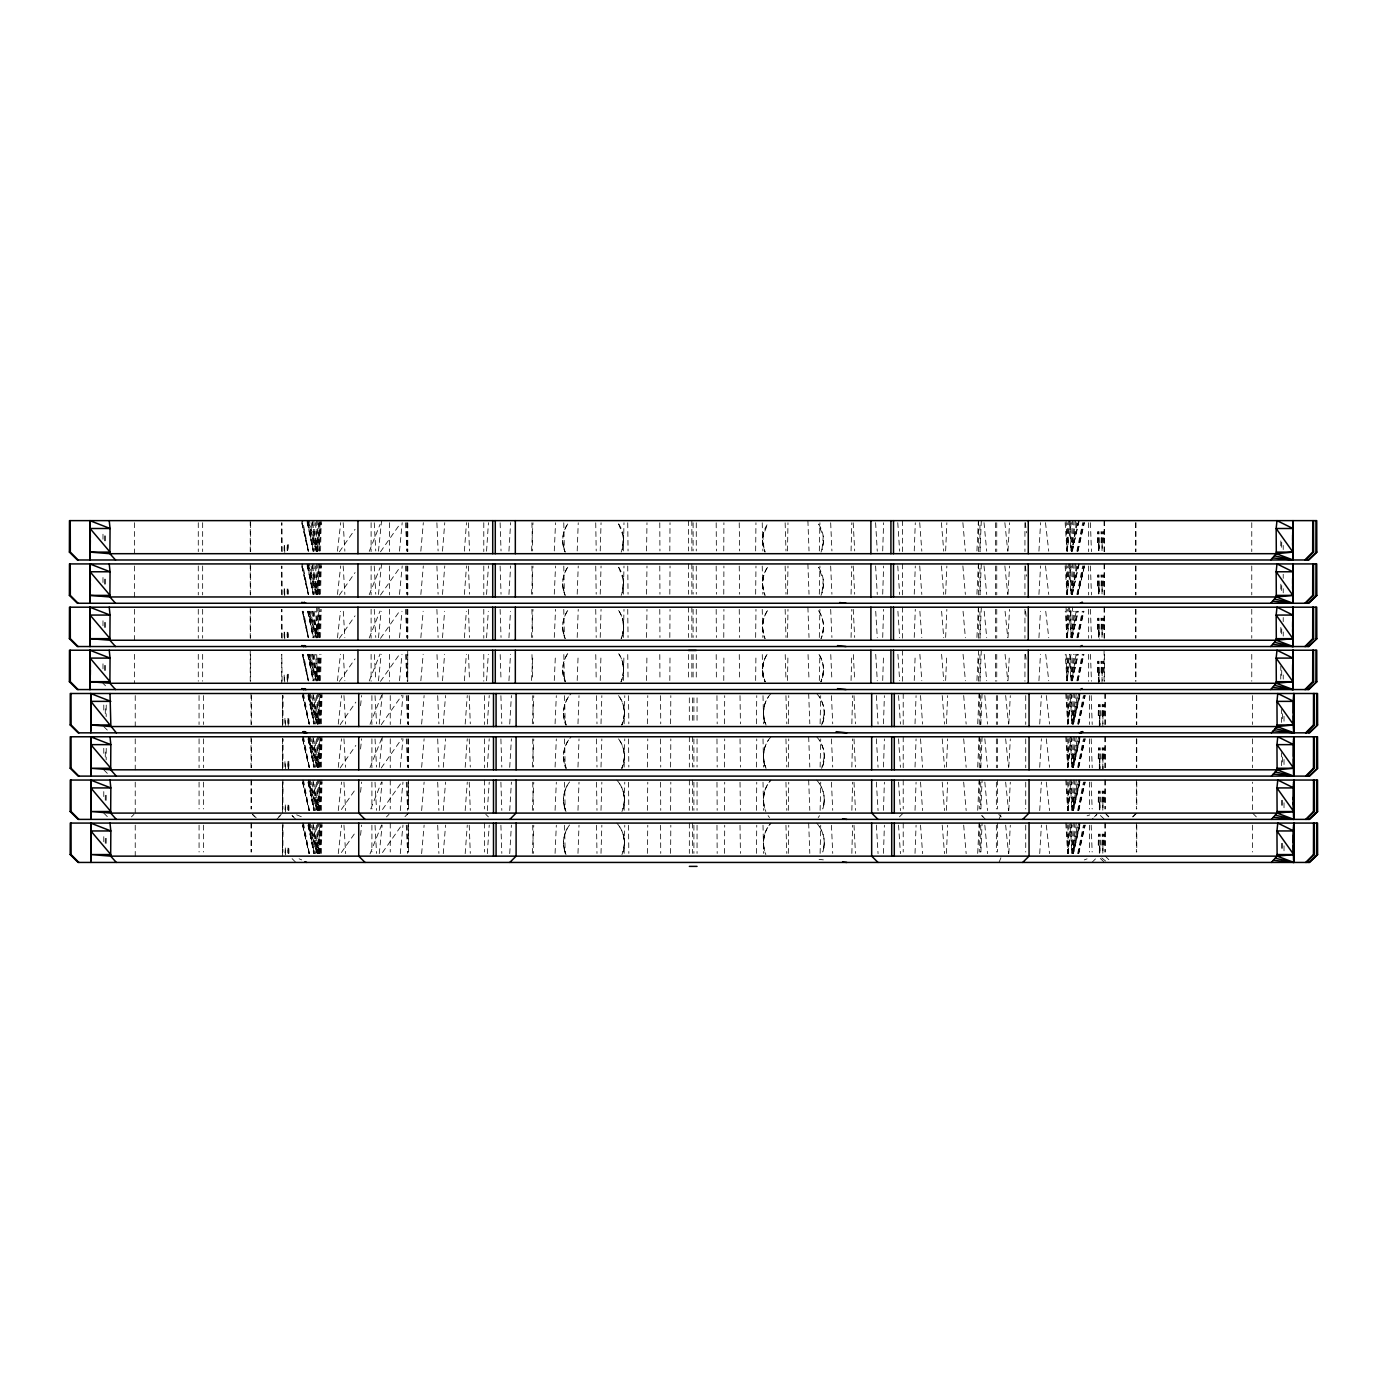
<?xml version="1.0" encoding="UTF-8"?>
<svg xmlns="http://www.w3.org/2000/svg" width="1387" height="1387" viewBox="0 0 1387 1387"><rect width="100%" height="100%" fill="white"/><g stroke="black" fill="none" stroke-linecap="round" stroke-linejoin="round"><path stroke-width="0.75" stroke-dasharray="5 3.75" d="M102.985 582.505L102.985 574.235M102.985 539.231L102.985 530.961M102.985 668.811L102.985 660.559M102.985 625.78L102.985 617.51M103.782 841.684L103.782 833.414M103.782 796.571L103.782 790.382M103.782 753.297L103.782 747.108M103.782 710.023L103.782 703.833M318.975 680.514L319.01 654.543M318.975 637.483L319.01 607.194L317.64 637.483M318.975 594.208L319.01 563.92L317.64 594.208M319.773 853.386L319.808 823.08L318.438 853.386L318.629 823.08M319.773 810.355L319.808 780.049L318.438 810.355L318.629 780.049M319.773 767.063L319.808 736.774L318.438 767.063L318.629 736.774M319.756 723.789L319.808 693.5L318.438 723.789L318.629 693.5M407.726 654.352L407.726 681.208L407.726 650.226M407.726 609.257L407.726 638.176L407.726 607.194M407.726 565.983L407.726 594.902L407.726 563.92M407.726 522.708L407.709 551.61L407.709 520.628M408.506 825.161L408.506 851.999L408.506 823.08M408.506 782.112L408.506 808.968L408.506 780.049M408.506 738.838L408.506 767.757L408.506 736.774M408.506 695.563L408.506 724.482L408.506 693.5M104.493 540.861L104.545 532.192M104.493 627.409L104.545 618.741M104.493 584.135L104.545 575.466M104.493 670.441L104.545 661.772M105.273 757.007L105.325 748.339M105.273 713.716L105.325 705.064M105.273 843.313L105.325 834.645M105.273 800.282L105.325 791.613M1067.123 594.208L1067.192 566.069M1067.106 550.934L1067.192 522.795M1067.123 680.514L1067.192 654.543M1067.123 637.483L1067.192 609.344M1067.973 695.667L1067.903 723.789L1069.169 693.5M1067.973 825.248L1067.903 853.386L1069.169 823.08M1067.973 782.216L1067.903 810.355L1069.169 780.049M1067.973 738.942L1067.903 767.063L1069.169 736.774M1099.024 550.535L1099.041 542.664L1099.25 550.466M1099.024 682.092L1099.041 672.262L1099.302 681.988M1099.024 637.084L1099.041 629.213L1099.302 638.956M1099.024 593.809L1099.041 585.938L1099.25 593.74M1099.804 725.366L1099.822 715.536L1100.082 725.28M1099.804 809.956L1099.822 802.085L1100.03 809.869M1099.804 768.641L1099.822 758.81L1100.082 768.554M1099.804 852.988L1099.822 845.116L1100.03 852.918M105.36 584.135L105.447 575.466M105.36 540.861L105.447 532.192M105.36 627.409L105.447 618.741M105.36 670.441L105.447 661.79M106.158 843.313L106.227 834.645M106.158 800.282L106.227 791.613M282.48 724.482L282.584 695.563M282.584 782.112L282.497 808.968L282.896 782.112M282.497 767.757L282.584 738.838M282.584 825.161L282.497 851.999L282.896 825.161M723.771 550.934L723.91 522.795M723.771 594.208L723.91 566.069M723.771 637.483L723.91 609.344M723.771 680.514L723.893 654.543M724.551 723.789L724.69 695.667M724.551 767.063L724.707 738.942M724.551 853.386L724.707 825.248M724.551 810.355L724.707 782.216M1102.024 550.726L1102.076 542.664L1102.232 550.847M1102.024 594L1102.076 585.938L1102.232 594.121M1102.024 637.274L1102.076 629.213L1102.232 637.396M1102.024 682.335L1102.076 672.262L1102.232 680.428M1102.804 725.609L1102.856 715.536L1103.012 723.702M1102.804 768.883L1102.856 758.81L1103.064 769.039M1102.821 853.178L1102.856 845.116L1103.012 853.3M1102.821 810.147L1102.856 802.085L1103.012 810.268M1280.842 584.135L1280.756 592.804M1280.842 540.861L1280.738 549.529M1280.842 627.409L1280.756 636.096M1281.727 542.3L1281.657 549.529M1281.727 585.574L1281.657 592.804M1281.727 670.441L1281.657 679.127M1281.727 628.866L1281.657 636.096M1281.623 800.282L1281.536 808.95M1281.623 843.313L1281.536 851.982M1282.507 713.716L1282.438 722.402M1282.507 800.282L1282.438 808.95M1282.507 757.007L1282.438 765.676M1282.507 843.313L1282.438 851.982M669.817 550.934L670.025 522.795M669.817 594.208L670.042 566.069M669.817 637.483L670.042 609.344M669.817 680.514L670.025 654.543M670.615 723.789L670.823 695.667M670.615 767.063L670.823 738.942M670.615 810.355L670.823 782.216M670.615 853.386L670.823 825.248M1098.539 550.726L1098.591 542.664L1098.729 550.622M1098.539 594L1098.591 585.938L1098.729 593.896M1098.539 637.292L1098.591 629.213L1098.729 637.17M1098.521 682.335L1098.591 672.262L1098.764 682.196M1099.302 725.609L1099.388 715.536L1099.544 725.47M1099.302 768.883L1099.388 758.81L1099.544 768.762M1099.319 853.178L1099.388 845.116L1099.51 853.074M282.619 724.482L282.896 695.563L282.913 724.482M282.619 767.757L282.896 738.838L282.913 767.757M317.502 550.934L317.831 520.628M317.502 594.208L317.831 563.92M317.502 637.483L317.831 607.194M317.502 680.514L317.779 654.543M755.655 550.934L755.95 522.795M755.655 594.208L755.967 566.069M755.655 637.483L755.967 609.344M755.655 680.514L755.932 654.543M756.452 723.789L756.747 695.667M756.452 767.063L756.747 738.942M756.452 810.355L756.747 782.216M756.452 853.386L756.747 825.248M287.924 594.104L288.011 587.915L288.08 594.225M287.924 637.379L288.011 631.189L288.08 637.517M288.721 723.702L288.791 717.495L288.86 723.823M288.687 769.039L288.791 760.769L288.86 767.098M288.721 810.251L288.791 804.061L288.86 810.372M288.721 853.282L288.791 847.093L288.86 853.404M106.227 705.064L106.175 716.611M106.227 748.339L106.175 759.885M646.567 550.934L646.983 522.795M646.567 594.208L646.983 566.069M646.567 637.483L646.983 609.344M646.567 680.514L646.949 654.543M647.348 723.789L647.764 695.667M647.348 767.063L647.781 738.942M647.348 810.355L647.781 782.216M647.348 853.386L647.781 825.248M787.521 550.934L787.972 522.795M787.521 594.208L787.972 566.069M787.521 637.483L787.972 609.344M787.521 680.514L787.937 654.543M788.301 723.789L788.752 695.667M788.301 767.063L788.752 738.942M788.301 810.355L788.752 782.216M788.301 853.386L788.752 825.248M1097.464 542.664L1097.637 531.654M1097.464 585.938L1097.637 574.929M1097.464 629.213L1097.637 618.203M1097.464 672.262L1097.637 661.235M1098.244 715.536L1098.417 704.509M1098.261 758.81L1098.417 747.801M1098.261 802.085L1098.417 791.075M1098.261 845.116L1098.417 834.107M1280.756 679.127L1280.825 666.141M1281.536 722.402L1281.605 709.416M1281.536 765.676L1281.623 752.69M284.508 550.622L284.612 544.64L284.751 552.494M284.508 593.896L284.63 587.915L284.751 595.786M284.508 637.17L284.63 631.189L284.751 639.06M320.588 550.934L321.16 522.795M320.588 594.208L321.16 566.069M320.588 637.483L321.16 609.344M320.588 680.514L321.125 654.543M321.368 723.789L321.957 695.667M321.368 767.063L321.957 738.942M321.368 810.355L321.957 782.216M321.368 853.386L321.957 825.248M623.352 550.934L623.994 522.795M623.352 594.208L623.994 566.069M623.352 637.483L623.994 609.344M623.352 680.514L623.942 654.543M624.15 723.789L624.774 695.667M624.15 767.063L624.774 738.942M624.15 810.355L624.774 782.216M624.15 853.386L624.774 825.248M819.318 550.934L819.925 522.795M819.318 594.208L819.925 566.069M819.318 637.483L819.925 609.344M819.318 680.514L819.873 654.543M820.116 723.789L820.705 695.667M820.116 767.063L820.723 738.942M820.116 810.355L820.723 782.216M820.116 853.386L820.723 825.248M1103.202 542.664L1103.428 531.654M1103.202 585.938L1103.428 574.929M1103.202 629.213L1103.428 618.203M1103.202 672.262L1103.428 661.235M1103.983 715.536L1104.225 704.509M1103.983 758.81L1104.225 747.801M1103.983 802.085L1104.225 791.075M1103.983 845.116L1104.225 834.107M851.063 550.934L851.809 522.795M851.063 594.208L851.809 566.069M851.063 637.483L851.809 609.344M851.063 680.514L851.757 654.543M851.843 723.789L852.589 695.667M851.843 767.063L852.606 738.942M851.843 810.355L852.606 782.216M851.843 853.386L852.606 825.248M1097.88 542.664L1098.209 531.654M1097.88 585.938L1098.209 574.929M1097.88 629.213L1098.209 618.203M1097.88 672.262L1098.209 661.235M1098.677 715.536L1098.989 704.509M1098.677 758.81L1098.989 747.801M1098.677 802.085L1098.989 791.075M1098.677 845.116L1098.989 834.107M600.224 550.934L601.056 522.795M600.224 594.208L601.056 566.069M600.224 637.483L601.056 609.344M600.224 680.514L601.004 654.543M601.004 723.789L601.854 695.667M601.004 767.063L601.854 738.942M601.004 810.355L601.854 782.216M601.004 853.386L601.854 825.248M882.704 550.934L883.606 522.795M882.704 594.208L883.606 566.069M882.704 637.483L883.606 609.344M882.704 680.514L883.536 654.543M883.484 723.789L884.386 695.667M883.484 767.063L884.386 738.942M883.484 810.355L884.386 782.216M883.484 853.386L884.386 825.248M320.068 522.795L319.114 550.934L319.01 520.628L317.64 550.934M319.114 594.208L320.085 566.069M319.114 637.483L320.085 609.344M319.114 680.514L319.998 654.543M319.912 723.789L320.865 695.667M319.912 767.063L320.865 738.942M319.912 810.355L320.865 782.216M319.912 853.386L320.865 825.248M1102.509 542.664L1102.89 531.654M1102.509 585.938L1102.89 574.929M1102.509 629.213L1102.89 618.203M1102.509 672.262L1102.89 661.235M1103.289 715.536L1103.671 704.509M1103.289 758.81L1103.671 747.801M1103.289 802.085L1103.671 791.075M1103.289 845.116L1103.671 834.107M1098.209 542.664L1098.591 531.654M1098.209 585.938L1098.591 574.929M1098.209 629.213L1098.591 618.203M1098.209 672.262L1098.591 661.235M1098.989 715.536L1099.388 704.509M1098.989 758.81L1099.388 747.801M1098.989 802.085L1099.388 791.075M1098.989 845.116L1099.388 834.107M577.2 550.934L578.24 522.795M577.2 594.208L578.24 566.069M577.2 637.483L578.24 609.344M577.2 680.514L578.154 654.543M577.98 723.789L579.02 695.667M577.98 767.063L579.02 738.942M577.98 810.355L579.02 782.216M577.98 853.386L579.02 825.248M914.241 550.934L915.299 522.795M914.241 594.208L915.299 566.069M914.241 637.483L915.299 609.344M914.241 680.514L915.212 654.543M915.021 723.789L916.079 695.667M915.021 767.063L916.079 738.942M915.021 810.355L916.079 782.216M915.021 853.386L916.079 825.248M1067.262 550.934L1068.371 520.628M1067.262 594.208L1068.371 563.92M1067.262 637.483L1068.371 607.194M1067.262 680.514L1068.215 654.543M1071.319 550.934L1072.463 520.628M1071.319 594.208L1072.463 563.92M1071.319 637.483L1072.463 607.194M1071.319 680.514L1072.307 654.543M1072.099 723.789L1073.261 693.5M1072.099 767.063L1073.261 736.774M1072.099 810.355L1073.261 780.049M1072.099 853.386L1073.261 823.08M945.639 550.934L946.853 522.795M945.639 594.208L946.853 566.069M945.639 637.483L946.853 609.344M945.639 680.514L946.766 654.543M946.437 723.789L947.633 695.667M946.437 767.063L947.633 738.942M946.437 810.355L947.633 782.216M946.437 853.386L947.633 825.248M981.302 520.628L980.002 551.61L979.916 522.708M981.302 563.92L980.002 594.902L979.916 565.983M981.302 607.194L980.002 638.176L979.916 609.257M981.302 650.226L980.002 681.208L979.916 654.352M980.8 724.482L982.083 693.5M980.8 767.757L982.083 736.774M980.886 808.968L982.083 780.049M980.886 851.999L982.083 823.08M554.28 550.934L555.546 522.795M554.28 594.208L555.546 566.069M554.28 637.483L555.546 609.344M554.28 680.514L555.441 654.543M555.077 723.789L556.326 695.667M555.077 767.063L556.326 738.942M555.077 810.355L556.326 782.216M555.077 853.386L556.326 825.248M1101.59 542.664L1102.076 531.654M1101.59 585.938L1102.076 574.929M1101.59 629.213L1102.076 618.203M1101.59 672.262L1102.076 661.235M1102.37 715.536L1102.856 704.509M1102.388 758.81L1102.856 747.801M1102.388 802.085L1102.856 791.075M1102.388 845.116L1102.856 834.107M317.64 680.514L318.819 654.543M1099.527 542.664L1100.03 531.654M1101.087 542.664L1101.59 531.654M1099.527 585.938L1100.03 574.929M1101.087 585.938L1101.59 574.929M1099.527 629.213L1100.03 618.203M1101.087 629.213L1101.59 618.203M1099.527 672.262L1100.03 661.235M1101.087 672.262L1101.59 661.235M1100.307 715.536L1100.827 704.509M1101.867 715.536L1102.37 704.509M1100.307 758.81L1100.827 747.801M1101.867 758.81L1102.388 747.801M1100.307 802.085L1100.827 791.075M1101.867 802.085L1102.388 791.075M1100.307 845.116L1100.827 834.107M1101.867 845.116L1102.388 834.107M976.916 550.934L978.372 520.628M976.916 594.208L978.372 563.92M976.916 637.483L978.372 607.194M976.916 680.514L978.164 654.543M977.696 723.789L979.153 693.5M977.696 767.063L979.153 736.774M977.696 810.355L979.153 780.049M977.696 853.386L979.153 823.08M531.533 550.934L532.989 522.795M531.533 594.208L532.989 566.069M531.533 637.483L532.989 609.344M531.533 680.514L532.885 654.543M532.313 723.789L533.77 695.667M532.313 767.063L533.787 738.942M532.313 810.355L533.787 782.216M532.313 853.386L533.787 825.248M1008.02 550.934L1009.528 522.795M1008.02 594.208L1009.528 566.069M1008.02 637.483L1009.528 609.344M1008.02 680.514L1009.407 654.543M1008.8 723.789L1010.308 695.667M1008.8 767.063L1010.308 738.942M1008.8 810.355L1010.308 782.216M1008.8 853.386L1010.308 825.248M567.734 523.939A29.11 29.11 0 0 0 565.202 552.113C561.163 543.149 562.203 532.244 567.647 524.078M567.751 567.214A29.11 29.11 0 0 0 565.202 595.387C561.163 586.424 562.203 575.518 567.664 567.352M567.751 610.488A29.11 29.11 0 0 0 565.202 638.661C561.163 629.698 562.203 618.793 567.664 610.627M567.751 653.537A29.11 29.11 0 0 0 565.202 681.693C561.163 672.73 562.203 661.824 567.664 653.676M568.531 696.811A29.11 29.11 0 0 0 566 724.968C561.319 714.652 563.486 701.822 571.149 693.5M568.531 740.086A29.11 29.11 0 0 0 566 768.259C561.319 757.943 563.486 745.096 571.149 736.774M566 811.534C561.319 801.218 563.486 788.371 571.149 780.049M566 854.565C561.319 844.25 563.486 831.402 571.149 823.08M508.942 551.176L510.624 522.674M508.942 594.468L510.624 565.948M508.942 637.743L510.503 611.268M508.942 680.774L510.503 654.3M509.722 724.049L511.404 695.528M509.722 767.323L511.404 738.82M509.722 810.597L511.404 782.095M509.722 853.629L511.404 825.126M1038.932 551.176L1040.597 522.674M1038.932 594.468L1040.597 565.948M1038.932 637.743L1040.475 611.268M1038.932 680.774L1040.475 654.3M1039.713 724.049L1041.394 695.528M1039.713 767.323L1041.394 738.82M1039.713 810.597L1041.394 782.095M1039.713 853.629L1041.394 825.126M319.235 551.176L321.212 520.628M319.235 594.468L321.212 563.92M319.235 637.743L320.952 611.268M319.235 680.774L320.952 654.3M320.016 724.049L321.992 693.5M320.016 767.323L321.992 736.774M320.016 810.597L321.992 780.049M320.016 853.629L321.992 823.08M486.56 551.176L488.449 522.674M486.56 594.468L488.449 565.948M486.56 637.743L488.311 611.268M486.56 680.774L488.311 654.3M487.34 724.049L489.23 695.528M487.34 767.323L489.23 738.82M487.34 810.597L489.23 782.095M487.34 853.629L489.23 825.126M1067.401 551.176L1069.568 520.628L1070.955 550.934L1070.764 520.628M1067.401 594.468L1069.585 563.92L1070.955 594.208L1070.764 563.92M1067.401 637.743L1069.29 611.268M1067.401 680.774L1069.29 654.3M1068.181 724.049L1070.365 693.5L1071.735 723.789M1068.181 767.323L1070.365 736.774L1071.735 767.063M1068.181 810.597L1070.365 780.049L1071.735 810.355M1068.181 853.629L1070.365 823.08L1071.735 853.386M464.385 551.176L466.483 522.674M464.402 594.468L466.483 565.948M464.402 637.743L466.344 611.268M464.402 680.774L466.344 654.3M465.182 724.049L467.28 695.528M465.182 767.323L467.28 738.82M465.182 810.597L467.28 782.095M465.182 853.629L467.28 825.126M823.497 540.861L822.006 549.529L823.254 536.544L818.555 524.078A29.11 29.11 0 0 1 821 552.113M823.497 584.135L822.006 592.804L823.254 579.818L818.555 567.352M818.555 610.627C824.017 618.793 825.04 629.698 821 638.661A29.11 29.11 0 0 0 818.469 610.488M823.497 670.441L821 681.693A29.11 29.11 0 0 0 818.469 653.537C824.017 661.772 825.126 672.868 820.844 681.884M816.648 693.5C824.294 701.822 826.479 714.652 821.797 724.968A29.11 29.11 0 0 0 819.249 696.811M816.648 736.774C824.294 745.096 826.479 757.943 821.797 768.259A29.11 29.11 0 0 0 819.266 740.086M824.294 800.282L822.786 808.95C826.097 799.103 823.653 787.712 816.648 780.049M824.294 843.313L822.786 851.982C826.097 842.134 823.653 830.744 816.648 823.08M317.762 551.176L320.154 520.628M317.762 594.468L320.154 563.92M317.762 637.743L319.825 611.268M317.762 680.774L319.825 654.3M318.559 724.049L320.934 693.5M318.559 767.323L320.934 736.774M318.559 810.597L320.934 780.049M318.559 853.629L320.934 823.08M442.488 551.176L444.776 522.674M442.488 594.468L444.776 565.948M442.488 637.743L444.62 611.268M442.488 680.774L444.62 654.3M443.268 724.049L445.556 695.528M443.268 767.323L445.574 738.82M443.268 810.597L445.574 782.095M443.268 853.629L445.574 825.126M1071.492 551.176L1074.075 520.628M1071.492 594.468L1074.075 563.92M1071.492 637.743L1073.729 611.268M1071.492 680.774L1073.729 654.3M1072.272 724.049L1074.856 693.5M1072.29 767.323L1074.856 736.774M1072.29 810.597L1074.856 780.049M1072.29 853.629L1074.856 823.08M420.833 551.176L423.33 522.674M420.85 594.468L423.33 565.948M420.85 637.743L423.156 611.268M420.85 680.774L423.156 654.3M421.631 724.049L424.127 695.528M421.631 767.323L424.127 738.82M421.631 810.597L424.127 782.095M421.631 853.629L424.127 825.126M399.491 551.176L402.178 522.674M399.491 594.468L402.195 565.948M399.491 637.743L401.987 611.268M399.491 680.774L401.987 654.3M400.288 724.049L402.976 695.528M400.288 767.323L402.976 738.82M400.288 810.597L402.976 782.095M400.288 853.629L402.976 825.126M823.497 627.409L822.006 636.096M824.294 713.716L821.624 725.158M824.294 757.007L821.624 768.45M378.478 551.176L381.564 520.628M378.478 594.468L381.564 563.92M378.478 637.743L381.148 611.268M378.478 680.774L381.148 654.3M379.258 724.049L382.344 693.5M379.258 767.323L382.344 736.774M379.258 810.597L382.136 782.095M379.258 853.629L382.136 825.126M360.551 705.723L361.643 695.528M360.551 748.997L361.643 738.82M360.551 792.272L361.643 782.095M360.551 835.303L361.643 825.126M337.457 551.176L340.717 522.674M337.457 594.468L340.717 565.948M337.457 637.743L340.491 611.268M337.457 680.774L340.491 654.3M338.255 724.049L341.514 695.528M338.255 767.323L341.514 738.82M338.255 810.597L341.514 782.095M338.255 853.629L341.514 825.126M1071.666 551.176L1075.532 520.628M1071.666 594.468L1075.532 563.92M1071.666 637.743L1075.012 611.268M1071.666 680.774L1075.012 654.3M1076.312 693.5L1072.446 724.049L1077.266 695.528M1076.312 736.774L1072.446 767.323L1077.266 738.82M1076.312 780.049L1072.446 810.597L1077.266 782.095M1076.312 823.08L1072.446 853.629L1077.266 825.126M1071.301 522.674L1066.915 551.176L1065.008 520.628M1071.301 565.948L1066.915 594.468L1065.008 563.92M1070.989 611.268L1066.915 637.743L1065.251 611.268M1070.989 654.3L1066.915 680.774L1065.251 654.3M1067.695 724.049L1072.082 695.528M1067.713 767.323L1072.082 738.82M1067.713 810.597L1072.082 782.095M1067.713 853.629L1072.082 825.126M1076.468 522.674L1071.822 551.176L1077.872 520.628M1076.468 565.948L1071.822 594.468L1077.872 563.92M1076.139 611.268L1071.822 637.743L1077.075 611.268M1076.139 654.3L1071.822 680.774L1077.075 654.3M1078.653 693.5L1072.723 724.049L1079.467 693.5M1078.653 736.774L1072.723 767.323L1079.485 736.774M1078.653 780.049L1072.723 810.597L1079.485 780.049M1078.653 823.08L1072.723 853.629L1079.485 823.08M1076.884 551.176L1082.692 522.674M1076.884 594.468L1082.692 565.948M1076.884 637.743L1082.276 611.268M1076.884 680.774L1082.276 654.3M1077.664 724.049L1083.472 695.528M1077.682 767.323L1083.472 738.82M1077.682 810.597L1083.472 782.095M1077.682 853.629L1083.472 825.126M763.717 532.192L762.573 540.861L765.069 552.113A29.11 29.11 0 0 1 767.6 523.939L762.815 536.544L764.064 549.529M767.514 567.352C762.052 575.518 761.012 586.424 765.069 595.387A29.11 29.11 0 0 1 767.6 567.214M767.514 610.644C762.052 618.793 761.012 629.698 765.069 638.661A29.11 29.11 0 0 1 767.6 610.488M763.734 661.79L762.573 670.441L765.069 681.693A29.11 29.11 0 0 1 767.6 653.537C762 661.755 760.96 672.868 765.243 681.884M770.999 693.5C763.335 701.822 761.151 714.652 765.849 724.968A29.11 29.11 0 0 1 768.381 696.811M770.999 736.774C763.353 745.096 761.151 757.926 765.849 768.259A29.11 29.11 0 0 1 768.398 740.086M764.428 807.563A29.11 29.11 0 0 1 770.999 780.049C763.353 788.371 761.151 801.201 765.849 811.534M764.428 850.595A29.11 29.11 0 0 1 770.999 823.08C763.353 831.402 761.151 844.25 765.849 854.565M1077.456 551.176L1083.559 522.674M1077.474 594.468L1083.559 565.948M1077.474 637.743L1083.126 611.268M1077.474 680.774L1083.126 654.3M1078.254 724.049L1084.339 695.528M1078.254 767.323L1084.339 738.82M1078.254 810.597L1084.339 782.095M1078.254 853.629L1084.339 825.126M1072.376 551.176L1078.687 520.628M1072.376 594.468L1078.687 563.92M1072.376 637.743L1077.803 611.268M1072.376 680.774L1077.803 654.3M1077.786 551.176L1084.131 522.674M1077.786 594.468L1084.149 565.948M1077.786 637.743L1083.68 611.268M1077.786 680.774L1083.68 654.3M1078.566 724.049L1084.929 695.528M1078.583 767.323L1084.929 738.82M1078.583 810.597L1084.929 782.095M1078.583 853.629L1084.929 825.126M1073.417 724.049L1080.04 693.5M1073.417 767.323L1080.04 736.774M1073.417 810.597L1080.04 780.049M1073.417 853.629L1080.04 823.08M763.734 575.466L762.573 584.135L764.064 592.804M763.734 618.741L762.573 627.409L764.064 636.096M764.514 705.064L763.353 713.733L766.023 725.158M764.514 748.339L763.353 757.007L766.023 768.45M764.514 791.613L763.353 800.282L764.861 808.95M764.514 834.645L763.353 843.313L764.861 851.982M1077.942 551.176L1084.426 522.674M1077.942 637.743L1083.958 611.268M1077.942 680.774L1083.958 654.3M1078.722 724.049L1085.223 695.528M1078.722 767.323L1085.223 738.82M1078.722 810.597L1085.223 782.095M1078.722 853.629L1085.223 825.126M1072.099 551.176L1079.242 520.628M1072.099 594.468L1079.242 563.92M1072.099 637.743L1078.288 611.268M1072.099 680.774L1078.288 654.3M618.619 610.488A29.11 29.11 0 0 1 621.151 638.661C625.19 629.681 624.202 618.793 618.706 610.644M622.139 636.096L623.647 627.409L622.486 618.741M369.237 551.402L380.021 524.477M369.237 594.694L380.021 567.751M369.237 637.968L380.021 611.043M369.237 681L380.021 654.075M370.034 724.274L381.581 695.424M370.034 767.548L381.581 738.699M370.797 808.898L381.581 781.973M370.034 853.872L381.581 825.005M620.977 681.884C625.294 672.955 624.202 661.859 618.706 653.676M621.757 725.158C626.768 714.877 624.479 701.857 616.782 693.5M621.757 768.45C626.768 758.152 624.479 745.131 616.782 736.774M998.969 819.388L1000.963 814.672M998.969 862.437L1000.963 857.703M339.399 551.801L355.055 529.297M339.399 595.075L355.055 572.571M339.399 638.349L355.055 615.845M339.399 681.381L355.055 658.877M340.196 724.655L355.835 702.151M340.196 767.93L355.852 745.426M341.393 809.488L355.852 788.718M341.393 852.52L355.852 831.749M380.489 551.801L399.941 524.095M380.489 595.075L399.941 567.37M380.489 638.349L399.941 610.644M380.489 681.381L399.941 653.693M381.286 724.655L401.953 695.234M381.286 767.93L401.953 738.508M382.5 809.488L401.953 781.783M382.5 852.52L401.953 824.814M818.174 817.584L819.544 815.677M1094.43 816.874L1096.926 814.36L1091.95 819.388M278.735 816.874L281.232 814.36M1091.95 862.437L1095.713 858.64M386.47 816.874L388.984 814.36M131.453 816.874L133.984 814.36M276.62 819.388L281.665 814.36M1132.572 816.874L1136.352 813.094M1132.988 816.874L1136.768 813.094M899.417 816.874L903.214 813.094M1084.305 859.923L1087.079 858.848M1087.079 815.816L1089.766 814.932M819.076 859.385L823.341 859.853M296.662 814.845L301.672 816.874M299.107 858.813L301.672 859.905M1101.781 857.998L1107.311 862.437M1100.376 815.487L1104.485 819.388M1100.376 858.518L1104.485 862.437M485.831 814.36L488.38 816.874M1256.327 816.874L1252.548 813.094L1252.548 782.112M1106.132 814.36L1108.646 816.874M252.694 814.36L257.739 819.388M252.278 814.36L254.792 816.874M102.985 683.271L105.499 685.785M103.765 726.545L107.562 730.325M103.782 769.82L107.562 773.599M103.782 813.094L107.562 816.874M998.796 814.36L1001.31 816.874M985.55 819.388L980.54 814.36L983.054 816.874M1105.3 813.094L1109.045 816.874M1105.3 856.143L1109.045 859.905M295.847 819.388L290.837 814.342L293.35 816.874M292.085 858.64L295.847 862.437M616.782 780.049C623.786 787.695 626.317 799.12 622.936 808.95L624.427 800.282L623.283 791.613M616.782 823.08C623.786 830.744 626.317 842.152 622.936 851.982L624.427 843.313L623.283 834.645M768.103 815.677L769.49 817.584M618.689 524.078L623.387 536.544L622.139 549.529L623.647 540.861L622.486 532.192M618.706 567.352L623.404 579.818L622.139 592.804L623.647 584.135L622.486 575.466M565.376 681.884L562.706 670.441M566.156 725.158L563.503 713.716M566.173 768.45L563.503 757.007M316.288 551.176L307.515 520.628L313.583 551.176L307.134 522.674M316.288 594.468L307.533 563.92L313.601 594.468L307.134 565.948M316.288 637.743L308.694 611.268L314.936 637.743M316.288 680.774L308.694 654.3L314.936 680.774M308.347 520.628L316.375 551.176L309.405 520.628M308.347 563.92L316.375 594.468L309.405 563.92M309.422 611.268L316.375 637.743L310.359 611.268M309.422 654.3L316.375 680.774L310.359 654.3M309.128 693.5L317.155 724.049L308.313 693.5L314.381 724.049M309.128 736.774L317.172 767.323L308.313 736.774L314.381 767.323M309.128 780.049L317.172 810.597L308.313 780.049L314.381 810.597M309.128 823.08L317.172 853.629L308.313 823.08L314.381 853.629M564.214 549.529L562.706 540.861M564.214 592.804L562.706 584.135M564.214 636.096L562.706 627.409M564.994 808.95L563.503 800.282M564.994 851.982L563.503 843.313M308.018 522.674L314.936 551.176M308.018 565.948L314.936 594.468M308.798 695.528L315.716 724.049M308.798 738.82L315.733 767.323M308.798 782.095L315.733 810.597M308.798 825.126L315.733 853.629M310.185 693.5L317.294 724.049M310.203 736.774L317.294 767.323M310.203 780.049L317.294 810.597M310.203 823.08L317.294 853.629M301.794 522.674L308.278 551.176L301.343 520.628M301.794 565.948L308.295 594.468L301.343 563.92M302.574 695.528L309.076 724.049L302.141 693.5M302.591 738.82L309.076 767.323L302.141 736.774M302.591 782.095L309.076 810.597L302.141 780.049M302.591 825.126L309.076 853.629L302.141 823.08M307.602 611.268L313.497 637.743L308.33 611.268M307.602 654.3L313.497 680.774L308.33 654.3M307.931 695.528L314.277 724.049L307.758 693.5M307.931 738.82L314.277 767.323L307.758 736.774M307.931 782.095L314.277 810.597L307.758 780.049M307.931 825.126L314.277 853.629L307.758 823.08M301.777 520.628L308.521 551.176L302.626 520.628M301.794 563.92L308.521 594.468L302.626 563.92M302.678 611.268L308.521 637.743L303.424 611.268M302.678 654.3L308.521 680.774L303.424 654.3M302.574 693.5L309.301 724.049M302.574 736.774L309.301 767.323M302.574 780.049L309.301 810.597M302.574 823.08L309.301 853.629M306.96 520.628L313.531 551.176M306.96 563.92L313.531 594.468M307.845 611.268L313.531 637.743M307.845 654.3L313.531 680.774M622.486 661.79L623.647 670.441L621.151 681.693A29.11 29.11 0 0 0 618.619 653.537M623.266 705.064L624.427 713.733L621.931 724.968A29.11 29.11 0 0 0 619.4 696.811M623.283 748.339L624.427 757.007L621.931 768.259A29.11 29.11 0 0 0 619.4 740.086M303.424 693.5L309.405 724.049M303.424 736.774L309.405 767.323M303.424 780.049L309.405 810.597M303.424 823.08L309.405 853.629M311.087 522.674L316.652 551.176M311.087 565.948L316.652 594.468M311.486 611.268L316.652 637.743M311.486 654.3L316.652 680.774M311.867 695.528L317.432 724.049M311.867 738.82L317.432 767.323M311.867 782.095L317.432 810.597M311.867 825.126L317.432 853.629M307.775 522.674L312.907 551.176M307.775 565.948L312.907 594.468M308.139 611.268L312.907 637.743M308.139 654.3L312.907 680.774M308.555 695.528L313.705 724.049M308.555 738.82L313.705 767.323M308.555 782.095L313.705 810.597M308.555 825.126L313.705 853.629M312.526 522.674L317.207 551.176L315.438 520.628M312.526 565.948L317.207 594.468L315.438 563.92M312.855 611.268L317.207 637.743L315.681 611.268M312.855 654.3L317.207 680.774L315.681 654.3M313.306 695.528L317.987 724.049L316.236 693.5M313.306 738.82L317.987 767.323L316.236 736.774M313.306 782.095L317.987 810.597L316.236 780.049M313.306 825.126L317.987 853.629L316.236 823.08M312.144 520.628L316.825 551.176M312.144 563.92L316.825 594.468M312.769 611.268L316.825 637.743M312.769 654.3L316.825 680.774M312.925 693.5L317.606 724.049L314.537 693.5M312.925 736.774L317.606 767.323L314.537 736.774M312.925 780.049L317.606 810.597L314.537 780.049M312.925 823.08L317.606 853.629L314.537 823.08M1045.486 522.674L1048.745 551.176M1045.486 565.948L1048.745 594.468M1045.729 611.268L1048.745 637.743M1045.729 654.3L1048.745 680.774M1046.283 695.528L1049.543 724.049M1046.283 738.82L1049.543 767.323M1046.283 782.095L1049.543 810.597M1046.283 825.126L1049.543 853.629M1025.357 522.674L1026.449 532.851M1025.357 565.948L1026.449 576.125M1025.582 611.268L1026.449 619.4M1025.582 654.3L1026.449 662.449M313.739 520.628L317.016 551.176M313.739 563.92L317.016 594.468M314.173 611.268L317.016 637.743M314.173 654.3L317.016 680.774M1004.864 522.674L1007.742 551.176M1004.864 565.948L1007.742 594.468M1005.072 611.268L1007.742 637.743M1005.072 654.3L1007.742 680.774M1005.644 695.528L1008.522 724.049M1005.644 738.82L1008.522 767.323M1005.644 782.095L1008.522 810.597M1005.644 825.126L1008.522 853.629M984.024 522.674L986.712 551.176M984.024 565.948L986.712 594.468M984.215 611.268L986.712 637.743M984.215 654.3L986.712 680.774M984.805 695.528L987.509 724.049M984.822 738.82L987.509 767.323M984.822 782.095L987.509 810.597M984.822 825.126L987.509 853.629M962.873 522.674L965.369 551.176M962.873 565.948L965.369 594.468M963.063 611.268L965.369 637.743M963.063 654.3L965.369 680.774M963.67 695.528L966.15 724.049M963.67 738.82L966.167 767.323M963.67 782.095L966.167 810.597M963.67 825.126L966.167 853.629M941.426 522.674L943.732 551.176M941.444 565.948L943.732 594.468M941.6 611.268L943.732 637.743M941.6 654.3L943.732 680.774M942.224 695.528L944.512 724.049M942.224 738.82L944.512 767.323M942.224 782.095L944.512 810.597M942.224 825.126L944.512 853.629M919.72 522.674L921.818 551.176M919.72 565.948L921.818 594.468M919.876 611.268L921.818 637.743M919.876 654.3L921.818 680.774M920.517 695.528L922.598 724.049M920.517 738.82L922.615 767.323M920.517 782.095L922.615 810.597M920.517 825.126L922.615 853.629M897.77 522.674L899.66 551.176M897.77 565.948L899.66 594.468M897.909 611.268L899.66 637.743M897.909 654.3L899.66 680.774M898.551 695.528L900.44 724.049M898.551 738.82L900.44 767.323M898.551 782.095L900.44 810.597M898.551 825.126L900.44 853.629M1065.788 693.5L1067.643 724.049M1065.788 736.774L1067.643 767.323M1065.788 780.049L1067.643 810.597M1065.788 823.08L1067.643 853.629M875.596 522.674L877.277 551.176M875.596 565.948L877.277 594.468M875.717 611.268L877.277 637.743M875.717 654.3L877.277 680.774M876.376 695.528L878.058 724.049M876.376 738.82L878.058 767.323M876.376 782.095L878.058 810.597M876.376 825.126L878.058 853.629M343.178 522.674L344.86 551.176M343.178 565.948L344.86 594.468M343.3 611.268L344.86 637.743M343.3 654.3L344.86 680.774M343.959 695.528L345.658 724.049M343.959 738.82L345.658 767.323M343.959 782.095L345.658 810.597M343.959 825.126L345.658 853.629M374.247 522.795L375.756 550.934M374.247 566.069L375.756 594.208M374.247 609.344L375.756 637.483M374.369 654.543L375.756 680.514M375.027 695.667L376.553 723.789M375.027 738.942L376.553 767.063M375.027 782.216L376.553 810.355M375.027 825.248L376.553 853.386M853.213 522.795L854.687 550.934M853.23 566.069L854.687 594.208M853.23 609.344L854.687 637.483M853.334 654.543L854.687 680.514M854.011 695.667L855.467 723.789M854.011 738.942L855.467 767.063M854.011 782.216L855.467 810.355M854.011 825.248L855.467 853.386M405.489 522.795L406.859 550.934M405.489 566.069L406.859 594.208M405.489 609.344L406.859 637.483M405.593 654.543L406.859 680.514M406.27 695.667L407.639 723.789M406.27 738.942L407.639 767.063M406.27 782.216L407.639 810.355M406.27 825.248L407.639 853.386M1069.585 607.194L1070.955 637.483L1070.764 607.194M1069.776 654.543L1070.955 680.514L1070.816 654.543M830.674 522.795L831.923 550.934M830.674 566.069L831.923 594.208M830.674 609.344L831.923 637.483M830.761 654.543L831.923 680.514M831.454 695.667L832.72 723.789M831.454 738.942L832.72 767.063M831.454 782.216L832.72 810.355M831.454 825.248L832.72 853.386M436.888 522.795L438.101 550.934M436.888 566.069L438.101 594.208M436.888 609.344L438.101 637.483M436.992 654.543L438.101 680.514M437.668 695.667L438.899 723.789M437.685 738.942L438.899 767.063M437.685 782.216L438.899 810.355M437.685 825.248L438.899 853.386M284.387 550.622L284.144 544.64L284.179 550.708M284.387 593.896L284.144 587.915L284.179 594M284.387 637.17L284.144 631.189L284.179 637.274M807.893 520.628L809.02 550.934M807.893 563.92L809.02 594.208M807.893 607.194L809.02 637.483M808.049 654.543L809.02 680.514M808.673 693.5L809.8 723.789M808.673 736.774L809.8 767.063M808.673 780.049L809.8 810.355M808.673 823.08L809.8 853.386M468.442 522.795L469.5 550.934M468.442 566.069L469.5 594.208M468.442 609.344L469.5 637.483M468.529 654.543L469.5 680.514M469.222 695.667L470.297 723.789M469.222 738.942L470.297 767.063M469.222 782.216L470.297 810.355M469.222 825.248L470.297 853.386M287.386 550.622L287.178 544.64L287.196 550.535M287.386 593.896L287.178 587.915L287.196 593.809M287.386 637.17L287.178 631.189L287.196 637.084M287.456 682.196L287.178 674.221L287.196 682.092M288.236 725.47L287.959 717.495L287.976 725.366M288.253 768.762L287.959 760.769L287.993 768.641M288.167 810.043L287.959 804.061L287.976 809.956M288.167 853.074L287.959 847.093L287.976 852.988M1090.425 522.708L1091.43 551.61M1090.425 565.983L1091.43 594.902M1090.425 609.257L1091.43 638.176M1090.494 654.352L1091.43 681.208M1091.205 695.563L1092.21 724.482M1091.205 738.838L1092.21 767.757M1091.205 782.112L1092.141 808.968M1091.205 825.161L1092.141 851.999M500.118 522.795L501.036 550.934M500.118 566.069L501.036 594.208M500.118 609.344L501.036 637.483M500.187 654.543L501.036 680.514M500.898 695.667L501.817 723.789M500.898 738.942L501.817 767.063M500.898 782.216L501.817 810.355M500.898 825.248L501.817 853.386M1066.066 520.628L1066.967 550.934M1066.066 563.92L1066.967 594.208M1066.066 607.194L1066.967 637.483M1066.187 654.543L1066.967 680.514M1066.846 693.5L1067.765 723.789M1066.846 736.774L1067.765 767.063M1066.846 780.049L1067.765 810.355M1066.846 823.08L1067.765 853.386M785.146 522.795L785.996 550.934M785.146 566.069L785.996 594.208M785.146 609.344L785.996 637.483M785.215 654.543L785.996 680.514M785.944 695.667L786.776 723.789M785.944 738.942L786.776 767.063M785.944 782.216L786.776 810.355M785.944 825.248L786.776 853.386M531.897 522.795L532.66 550.934M531.897 566.069L532.677 594.208M531.897 609.344L532.677 637.483M531.967 654.543L532.677 680.514M532.695 695.667L533.458 723.789M532.695 738.942L533.458 767.063M532.695 782.216L533.458 810.355M532.695 825.248L533.458 853.386M406.374 522.708L407.189 551.61M406.374 565.983L407.189 594.902M406.374 609.257L407.189 638.176M406.443 654.352L407.189 681.208M407.171 695.563L407.986 724.482M407.171 738.838L407.986 767.757M407.171 782.112L407.917 808.968M407.171 825.161L407.917 851.999M762.226 522.795L762.85 550.934M762.226 566.069L762.85 594.208M762.226 609.344L762.85 637.483M762.278 654.543L762.85 680.514M763.006 695.667L763.648 723.789M763.006 738.942L763.648 767.063M763.006 782.216L763.648 810.355M763.006 825.248L763.648 853.386M316.635 520.628L317.346 550.934M316.635 563.92L317.346 594.208M316.635 607.194L317.346 637.483M316.739 654.543L317.346 680.514M317.415 693.5L318.126 723.789M317.432 736.774L318.143 767.063M317.432 780.049L318.143 810.355M317.432 823.08L318.143 853.386M563.781 522.795L564.388 550.934M563.781 566.069L564.388 594.208M563.781 609.344L564.388 637.483M563.833 654.543L564.388 680.514M564.561 695.667L565.185 723.789M564.561 738.942L565.185 767.063M564.561 782.216L565.185 810.355M564.561 825.248L565.185 853.386M595.734 522.795L596.202 550.934M595.734 566.069L596.202 594.208M595.734 609.344L596.202 637.483M595.769 654.543L596.202 680.514M596.514 695.667L596.982 723.789M596.514 738.942L596.982 767.063M596.514 782.216L596.982 810.355M596.514 825.248L596.982 853.386M284.751 682.092L284.144 674.221L284.196 682.335M285.531 725.366L284.924 717.495L284.976 725.609M285.531 768.641L284.924 760.769L284.976 768.883M285.531 811.915L285.41 804.061L284.976 810.129M285.531 854.964L285.41 847.093L284.976 853.178M739.219 522.795L739.652 550.934M739.236 566.069L739.652 594.208M739.236 609.344L739.652 637.483M740.017 695.667L740.433 723.789M739.254 654.543L739.652 680.514M740.017 738.942L740.433 767.063M740.017 782.216L740.433 810.355M740.017 825.248L740.433 853.386M1071.562 693.5L1071.891 723.789M1071.562 736.774L1071.891 767.063M1071.562 780.049L1071.891 810.355M1071.562 823.08L1071.891 853.386M627.739 522.795L628.051 550.934M627.739 566.069L628.051 594.208M627.739 609.344L628.051 637.483M628.519 695.667L628.831 723.789M627.756 654.543L628.051 680.514M628.536 738.942L628.831 767.063M628.536 782.216L628.831 810.355M628.536 825.248L628.831 853.386M716.177 522.795L716.385 550.934M716.177 566.069L716.385 594.208M716.177 609.344L716.385 637.483M716.958 695.667L717.183 723.789M716.975 738.942L717.183 767.063M716.195 654.543L716.385 680.514M716.975 782.216L717.183 810.355M716.975 825.248L717.183 853.386M659.779 522.795L659.935 550.934M659.779 566.069L659.952 594.208M660.576 695.667L660.732 723.789M659.779 609.344L659.952 637.483M660.576 738.942L660.732 767.063M659.796 654.543L659.952 680.514M660.576 782.216L660.732 810.355M660.576 825.248L660.732 853.386M692.633 697.834L692.633 723.789M692.633 736.774L692.633 767.063M692.633 780.049L692.633 810.355M692.633 823.08L692.633 853.386M691.853 520.628L691.853 550.934M691.853 563.92L691.853 594.208M691.853 607.194L691.853 637.483M691.853 654.543L691.853 680.514M1284.015 716.212L1284.015 722.419M1284.015 759.504L1284.015 765.693M1284.015 802.778L1284.015 808.968M1284.015 845.81L1284.015 851.999M1283.218 545.42L1283.218 549.547M1283.218 574.235L1283.218 578.362M1283.235 588.695L1283.235 592.821M1283.218 617.51L1283.218 621.653M1283.235 631.969L1283.235 636.113M1283.235 675.001L1283.235 679.145M1252.548 695.563L1252.548 724.482M1252.548 738.838L1252.548 767.757M1252.548 825.161L1252.548 851.999M1251.767 522.708L1251.767 551.61M1251.767 565.983L1251.767 594.902M1251.767 609.257L1251.767 638.176M1251.767 654.352L1251.767 681.208M1136.768 695.563L1136.768 724.482M1136.768 738.838L1136.768 767.757M1136.768 782.112L1136.768 808.968M1136.768 825.161L1136.768 851.999M1136.352 695.563L1136.352 724.482M1136.352 738.838L1136.352 767.757M1136.352 780.049L1136.352 808.968M1136.352 823.08L1136.352 851.999M1135.988 522.708L1135.988 551.61M1135.988 565.983L1135.988 594.902M1135.988 609.257L1135.988 638.176M1135.988 654.352L1135.988 681.208M1135.572 522.708L1135.572 551.61M1135.572 565.983L1135.572 594.902M1135.572 609.257L1135.572 638.176M1135.572 654.352L1135.572 681.208M1105.3 693.5L1105.3 724.482M1105.3 736.774L1105.3 767.757M1105.3 780.049L1105.3 808.968M1105.3 823.08L1105.3 851.999M1104.867 693.5L1104.867 724.482M1104.867 736.774L1104.867 767.757M1104.867 780.049L1104.867 808.968M1104.867 823.08L1104.867 851.999M1104.52 520.628L1104.52 551.61M1104.52 563.92L1104.52 594.902M1104.52 607.194L1104.52 638.176M1104.52 654.352L1104.52 681.208M1104.087 520.628L1104.087 551.61M1104.087 563.92L1104.087 594.902M1104.087 607.194L1104.087 638.176M1104.087 650.226L1104.087 681.208M1089.436 695.563L1089.436 724.482M1089.436 738.838L1089.436 767.757M1089.436 782.112L1089.436 808.968M1089.436 825.161L1089.436 851.999M1088.656 522.708L1088.656 551.61M1088.656 565.983L1088.656 594.902M1088.656 609.257L1088.656 638.176M1088.656 654.352L1088.656 681.208M1025.721 695.563L1025.721 724.482M1025.721 738.838L1025.721 767.757M1025.721 782.112L1025.721 808.968M1025.721 825.161L1025.721 851.999M1024.941 522.708L1024.941 551.61M1024.941 565.983L1024.941 594.902M1024.941 609.257L1024.941 638.176M1024.941 654.352L1024.941 681.208M997.548 695.563L997.548 724.482M997.548 738.838L997.548 767.757M997.548 780.049L997.548 808.968M997.548 823.08L997.548 851.999M996.75 522.708L996.75 551.61M996.75 565.983L996.75 594.902M996.75 609.257L996.75 638.176M996.75 654.352L996.75 681.208M996.351 695.563L996.351 724.482M996.351 738.838L996.351 767.757M996.351 782.112L996.351 808.968M996.351 825.161L996.351 851.999M995.571 522.708L995.571 551.61M995.571 565.983L995.571 594.902M995.571 609.257L995.571 638.176M995.571 654.352L995.571 681.208M980.713 695.563L980.713 724.482M980.713 738.838L980.713 767.757M980.713 782.112L980.713 808.968M980.713 825.161L980.713 851.999M979.274 693.5L979.274 724.482M979.291 736.774L979.274 767.757M979.291 780.049L979.274 808.968M979.291 823.08L979.274 851.999M978.494 520.628L978.494 551.61M978.494 563.92L978.494 594.902M978.494 607.194L978.494 638.176M978.494 650.226L978.494 681.208M903.214 693.5L903.214 724.482M903.214 736.774L903.214 767.757M903.214 780.049L903.214 808.968M903.214 823.08L903.214 851.999M902.434 520.628L902.434 551.61M902.434 563.92L902.434 594.902M902.434 607.194L902.434 638.176M902.434 650.226L902.434 681.208M697.054 697.834L697.054 723.789M697.054 738.942L697.054 767.063M697.054 782.216L697.054 810.355M697.054 825.248L697.054 853.386M696.274 522.795L696.274 550.934M696.274 566.069L696.274 594.208M696.274 609.344L696.274 637.483M696.274 654.543L696.274 680.514M693.899 697.834L693.899 723.789M693.899 738.942L693.899 767.063M693.899 782.216L693.899 810.355M693.899 825.248L693.899 853.386M693.101 566.069L693.101 594.208M693.101 609.344L693.101 637.483M693.101 654.543L693.101 680.514M693.101 522.795L693.101 550.934M689.322 697.834L689.322 723.789M689.339 736.774L689.339 767.063M689.339 780.049L689.339 810.355M689.339 823.08L689.339 853.386M688.541 520.628L688.541 550.934M688.541 563.92L688.541 594.208M688.541 607.194L688.541 637.483M688.541 654.543L688.541 680.514M484.566 695.563L484.566 724.482M484.566 738.838L484.566 767.757M484.566 780.049L484.566 808.968M484.566 823.08L484.566 851.999M483.786 522.708L483.786 551.61M483.786 565.983L483.786 594.902M483.786 609.257L483.786 638.176M483.786 654.352L483.786 681.208M390.25 695.563L390.25 724.482M390.25 738.838L390.25 767.757M390.25 780.049L390.25 808.968M390.25 823.08L390.25 851.999M389.452 522.708L389.452 551.61M389.452 565.983L389.452 594.902M389.452 609.257L389.452 638.176M389.452 654.352L389.452 681.208M371.907 695.563L371.907 724.482M371.907 738.838L371.907 767.757M371.907 782.112L371.907 808.968M371.907 825.161L371.907 851.999M371.109 522.708L371.109 551.61M371.109 565.983L371.109 594.902M371.109 609.257L371.109 638.176M371.109 654.352L371.109 681.208M282.913 780.049L282.913 808.968M282.913 823.08L282.913 851.999M282.48 695.563L282.48 726.545M282.48 738.838L282.48 769.82M282.48 782.112L282.48 813.094M282.48 825.161L282.48 856.143M282.133 551.61L281.804 522.708L281.7 553.69M282.133 594.902L281.804 565.983L281.7 596.965M282.133 638.176L281.804 609.257L281.7 640.239M282.133 681.208L281.786 654.352L281.7 683.271M251.428 695.563L251.428 724.482M251.428 738.838L251.428 767.757M251.428 780.049L251.428 808.968M251.428 823.08L251.428 851.999M251.012 693.5L251.012 724.482M251.012 736.774L251.012 767.757M251.012 780.049L251.012 808.968M251.012 823.08L251.012 851.999M250.648 522.708L250.648 551.61M250.648 565.983L250.648 594.902M250.648 609.257L250.648 638.176M250.648 654.352L250.648 681.208M250.232 520.628L250.232 551.61M250.232 563.92L250.232 594.902M250.232 607.194L250.232 638.176M250.232 650.226L250.232 681.208M203.438 695.563L203.438 724.482M203.438 738.838L203.438 767.757M203.438 782.112L203.438 808.968M203.438 825.161L203.438 851.999M202.658 522.708L202.658 551.61M202.658 565.983L202.658 594.902M202.658 609.257L202.658 638.176M202.658 654.352L202.658 681.208M199.052 695.563L199.052 724.482M199.069 738.838L199.069 767.757M199.069 782.112L199.069 808.968M199.069 825.161L199.069 851.999M198.272 522.708L198.272 551.61M198.272 565.983L198.272 594.902M198.272 609.257L198.272 638.176M198.272 654.352L198.272 681.208M135.232 695.563L135.232 726.545M135.232 738.838L135.232 769.82M135.232 782.112L135.232 813.094M135.232 825.161L135.232 856.143M134.452 522.708L134.452 553.69M134.452 565.983L134.452 596.965M134.452 609.257L134.452 640.239M134.452 654.352L134.452 683.271M618.602 523.939A29.11 29.11 0 0 1 621.151 552.113M818.469 567.214A29.11 29.11 0 0 1 821 595.387M618.619 567.214A29.11 29.11 0 0 1 621.151 595.387M564.561 850.595A29.11 29.11 0 0 1 568.531 826.392M819.266 826.392A29.11 29.11 0 0 1 823.219 850.595M619.4 826.392A29.11 29.11 0 0 1 621.931 854.565M564.561 807.563A29.11 29.11 0 0 1 568.531 783.36M819.266 783.36A29.11 29.11 0 0 1 823.219 807.563M619.4 783.36A29.11 29.11 0 0 1 621.931 811.534M1099.388 802.085L1099.319 810.147L1099.388 802.085M288.011 544.64L287.924 550.83L288.011 544.64M288.011 674.221L287.924 680.428L288.011 674.221M1084.426 565.948L1077.942 594.468L1084.426 565.948M1079.849 695.528L1073.295 724.049L1079.832 695.528M1079.849 738.82L1073.295 767.323L1079.832 738.82M1079.849 782.095L1073.295 810.597L1079.832 782.095M1079.849 825.126L1073.295 853.629L1079.832 825.126M408.506 813.094L404.744 816.874L408.506 813.094M308.295 637.743L302.262 611.268L308.295 637.743M308.295 680.774L302.262 654.3L308.295 680.774"/><path stroke-width="1.5" d="M90.328 626.855L90.068 646.533M90.328 583.58L90.068 603.258M90.328 540.306L90.068 559.984M90.328 669.886L90.068 689.564M91.126 842.759L90.848 862.437M90.848 819.388L91.126 799.727M91.126 756.452L90.848 776.113M91.126 713.178L90.848 732.839M1292.667 626.855L1292.927 607.194M1292.667 583.58L1292.927 563.92M1292.667 540.306L1292.927 520.628M1292.667 669.886L1292.927 650.226M1293.447 713.178L1293.707 693.5M1293.447 842.759L1293.724 823.08M1293.447 799.727L1293.724 780.049M1293.447 756.452L1293.724 736.774M78.105 559.984L70.321 552.113L70.234 520.628M78.105 646.533L70.321 638.661L70.234 607.194M78.105 603.258L70.321 595.387L70.234 563.92M78.105 689.564L70.321 681.693L70.234 650.226M78.886 732.839L71.101 724.968L71.014 693.5M78.886 776.113L71.101 768.259L71.032 736.774M78.886 862.437L71.101 854.565L71.032 823.08M78.886 819.388L71.101 811.534L71.032 780.049M1305.652 559.984L1313.593 552.113L1313.506 520.628M1305.652 603.258L1313.593 595.387L1313.524 563.92M1305.652 646.533L1313.593 638.661L1313.524 607.194M1305.652 689.564L1313.593 681.693L1313.524 650.226M1306.433 732.839L1314.391 724.968L1314.304 693.5M1306.433 776.113L1314.391 768.259L1314.304 736.774M1306.433 819.388L1314.391 811.534L1314.304 780.049M1306.433 862.437L1314.391 854.565L1314.304 823.08M1316.818 552.113L1316.731 520.628L69.471 520.628L69.385 552.113L77.343 559.984L1308.877 559.984L1316.818 552.113L1308.114 559.984M1316.818 595.387L1316.731 563.92L69.471 563.92L69.385 595.387L77.343 603.258L1308.877 603.258L1316.818 595.387L1308.114 603.258M1316.818 638.661L1316.731 607.194L69.471 607.194L69.385 638.661L77.343 646.533L1308.877 646.533L1316.818 638.661L1308.114 646.533M1316.818 681.693L1316.731 650.226L69.471 650.226L69.385 681.693L77.343 689.564L1308.877 689.564L1316.818 681.693L1308.114 689.564M1317.615 768.259L1317.529 736.774L70.269 736.774L70.182 768.259L78.123 776.113L1309.657 776.113L1317.615 768.259L1308.895 776.113M1317.615 724.968L1317.529 693.5L70.269 693.5L70.182 724.968L78.123 732.839L1309.657 732.839L1317.615 724.968L1308.895 732.839M1317.615 811.534L1317.529 780.049L70.269 780.049L70.182 811.534L78.123 819.388L1309.657 819.388L1317.615 811.534L1308.895 819.388M1317.615 854.565L1317.529 823.08L70.269 823.08L70.182 854.565L78.123 862.437L1309.657 862.437L1317.615 854.565L1308.895 862.437M116.335 776.113L110.665 769.82L110.839 744.646L90.848 744.646L90.901 774.085L90.848 736.774M116.335 819.388L110.665 813.094L110.839 787.92L90.848 787.92L90.901 817.359L90.848 780.049M116.335 862.437L110.665 856.143L110.839 830.952L90.848 830.952L90.901 860.391L90.848 823.08M1270.665 559.984L1272.555 557.886L1293.152 559.984L1292.875 522.674L1292.927 559.984M1270.665 603.258L1272.555 601.16L1293.152 603.258L1292.875 565.948L1292.927 603.258M1270.665 646.533L1272.555 644.435L1293.152 646.533L1292.875 609.222L1292.927 646.533M1270.665 689.564L1272.555 687.467L1293.152 689.564L1292.875 652.254L1292.927 689.564M1271.446 732.839L1273.335 730.741L1293.95 732.839L1293.655 695.546L1293.707 732.839M1271.446 776.113L1273.335 774.015L1293.95 776.113L1293.655 738.82L1293.724 776.113M1271.446 819.388L1273.335 817.307L1293.95 819.388L1293.655 782.095L1293.724 819.388M1271.446 862.437L1273.335 860.339L1293.95 862.437L1293.655 825.126L1293.724 862.437M1312.761 520.628L1312.674 552.113L1304.89 559.984M1312.761 563.92L1312.674 595.387L1304.89 603.258M1312.761 607.194L1312.674 638.661L1304.89 646.533M1312.761 650.226L1312.674 681.693L1304.89 689.564M1313.541 693.5L1313.454 724.968L1305.67 732.839M1315.968 520.628L1315.899 552.113M1313.541 736.774L1313.454 768.259L1305.67 776.113M1315.986 563.92L1315.899 595.387M1313.541 780.049L1313.454 811.534L1305.67 819.388M1315.986 607.194L1315.899 638.661M1313.541 823.08L1313.454 854.565L1305.67 862.437M1315.986 650.226L1315.899 681.693M1316.766 693.5L1316.679 724.968M1316.766 736.774L1316.679 768.259M1316.766 780.049L1316.679 811.534M1316.766 823.08L1316.679 854.565M89.826 559.984L90.068 520.628M89.843 603.258L90.068 563.92M89.843 646.533L90.068 607.194M89.843 689.564L90.068 650.226M1272.555 557.886L1276.317 553.69L1276.161 528.499L1292.927 528.499L1293.152 520.628M1272.555 601.16L1276.317 596.965L1276.161 571.773L1292.927 571.773L1293.152 563.92M1272.555 644.435L1276.317 640.239L1276.161 615.065L1292.927 615.065L1293.152 607.194M1272.555 687.467L1276.317 683.271L1276.161 658.097L1292.927 658.097L1293.152 650.226M1273.335 730.741L1277.115 726.545L1276.942 701.371L1293.707 701.371L1293.95 693.5M1273.335 774.015L1277.115 769.82L1276.942 744.646L1293.724 744.646L1293.95 736.774M1273.335 817.307L1277.115 813.094L1276.942 787.92L1293.724 787.92L1293.95 780.049M1273.335 860.339L1277.115 856.143L1276.942 830.952L1293.724 830.952L1293.95 823.08M509.792 819.388L516.103 813.094L516.103 780.049M509.792 862.437L516.103 856.143L516.103 823.08M1022.704 819.388L1029.05 813.094L1029.05 780.049M1022.704 862.437L1029.05 856.143L1029.05 823.08M1082.085 602.201L1080.282 603.258L1082.484 602.478M1080.282 646.533L1082.085 645.475M1080.282 689.564L1082.085 688.507M1081.062 732.839L1083.074 731.92M1080.213 732.839L1082.397 731.573L1079.45 732.839M115.537 559.984L109.885 553.69L110.058 528.499L89.826 520.628L90.12 557.938L90.068 552.113L109.885 553.69L1276.317 553.69L1292.927 552.113L1276.161 528.499L1276.976 520.628L1292.927 528.499M115.537 603.258L109.885 596.965L110.058 571.773L89.843 563.92L90.12 601.212L90.068 595.387L109.885 596.965L1276.317 596.965L1292.927 595.387L1276.161 571.773L1276.976 563.92L1292.927 571.773M115.537 646.533L109.885 640.239L110.058 615.065L89.843 607.194L90.12 644.487L90.068 638.661L109.885 640.239L1276.317 640.239L1292.927 638.661L1276.161 615.065L1276.976 607.194L1292.927 615.065M115.537 689.564L109.885 683.271L110.058 658.097L89.843 650.226L90.12 687.519L90.068 681.693L109.885 683.271L1276.317 683.271L1292.927 681.693L1276.161 658.097L1276.976 650.226L1292.927 658.097M90.848 693.5L90.901 730.81L90.848 724.968L110.665 726.545L1277.115 726.545L1293.707 724.968L1276.942 701.371L1277.774 693.5L1293.707 701.371M90.848 744.646L110.839 768.259L90.848 768.259L110.665 769.82L1277.115 769.82L1293.724 768.259L1276.942 744.646L1277.774 736.774L1293.724 744.646M90.848 787.92L110.839 811.534L90.848 811.534L110.665 813.094L1277.115 813.094L1293.724 811.534L1276.942 787.92L1277.774 780.049L1293.724 787.92M90.848 830.952L110.839 854.565L90.848 854.565L110.665 856.143L1277.115 856.143L1293.724 854.565L1276.942 830.952L1277.774 823.08L1293.724 830.952M69.385 552.113L70.321 552.113M90.068 552.113L110.058 552.113L90.068 528.499L110.058 528.499L109.226 520.628M1276.161 552.113L1292.927 552.113M1312.674 552.113L1313.593 552.113M69.385 595.387L70.321 595.387M90.068 595.387L110.058 595.387L90.068 571.773L110.058 571.773L109.226 563.92M1276.161 595.387L1292.927 595.387M1312.674 595.387L1313.593 595.387M69.385 638.661L70.321 638.661M90.068 638.661L110.058 638.661L90.068 615.065L110.058 615.065L109.226 607.194M1276.161 638.661L1292.927 638.661M1312.674 638.661L1313.593 638.661M688.541 650.468L696.274 650.468M69.385 681.693L70.321 681.693M90.068 681.693L110.058 681.693L90.068 658.097L110.058 658.097L109.226 650.226M1276.161 681.693L1292.927 681.693M1312.674 681.693L1313.593 681.693M70.182 724.968L71.101 724.968M90.848 724.968L110.839 724.968L110.006 693.5M1276.942 724.968L1293.707 724.968M1313.454 724.968L1314.391 724.968M70.182 768.259L71.101 768.259M1276.942 768.259L1293.724 768.259M1313.454 768.259L1314.391 768.259M70.182 811.534L71.101 811.534M1276.942 811.534L1293.724 811.534M1313.454 811.534L1314.391 811.534M70.182 854.565L71.101 854.565M1276.942 854.565L1293.724 854.565M1313.454 854.565L1314.391 854.565M689.339 866.372L697.054 866.372M839.638 602.547L846.035 603.258M837.505 645.596L846.035 646.533M837.505 688.628L846.035 689.564M836.153 731.677L846.816 732.839M842.55 818.919L846.833 819.388M842.55 861.968L846.833 862.437M1274.445 555.788L1293.152 559.984L1276.317 553.69M1274.445 599.063L1293.152 603.258L1276.317 596.965M1274.445 642.337L1293.152 646.533L1276.317 640.239M1274.445 685.369L1293.152 689.564L1276.317 683.271M1275.225 728.643L1293.95 732.839L1277.115 726.545M1275.225 771.918L1293.95 776.113L1277.115 769.82M1275.225 815.209L1293.95 819.388L1277.115 813.094M1275.225 858.241L1293.95 862.437L1277.115 856.143M90.623 693.5L110.839 701.371L90.848 701.371L116.335 732.839M90.623 736.774L110.839 744.646L110.006 736.774M90.623 780.049L110.839 787.92L110.006 780.049M90.623 823.08L110.839 830.952L110.006 823.08M304.048 646.533L301.881 645.51L303.632 646.533M304.048 689.564L301.881 688.541L303.632 689.564M304.845 732.839L302.661 731.816L304.412 732.839M304.238 602.461L305.903 603.258L304.1 602.305M305.019 861.639L306.683 862.437M303.944 731.469L306.354 732.839M301.881 602.235L303.632 603.258M365.076 819.388L358.73 813.094L358.73 780.049M365.076 862.437L358.73 856.143L358.73 823.08M878.006 819.388L871.677 813.094L871.677 780.049M878.006 862.437L871.677 856.143L871.677 823.08M1292.667 586.198L1292.875 601.212L1292.823 568.167M1293.447 715.796L1293.655 730.81L1293.603 697.765M90.328 580.962L90.12 565.948L90.172 598.993M91.109 710.56L90.901 695.546L90.953 728.574M90.328 624.237L90.12 609.222L90.172 642.268M91.109 753.834L90.901 738.82L90.953 771.848M1292.667 542.924L1292.875 557.938L1292.823 524.893M1293.447 759.07L1293.655 774.085L1293.603 741.039M1293.447 802.345L1293.655 817.359L1293.603 784.314M91.109 797.109L90.901 782.095L90.953 815.14M91.109 840.141L90.901 825.126L90.953 858.172M90.328 667.268L90.12 652.254L90.172 685.299M1292.667 629.473L1292.875 644.487L1292.823 611.459M1292.667 672.504L1292.875 687.519L1292.823 654.491M1293.447 845.376L1293.655 860.391L1293.603 827.345M90.328 537.688L90.12 522.674L90.172 555.719M1293.568 700.14L1293.603 728.574M1293.447 797.109L1293.464 804.997M1293.482 834.835L1293.516 853.282L1293.516 832.235M1292.701 532.383L1292.736 550.83M1292.771 570.56L1292.823 598.993M90.953 697.765L91.005 726.199M91.005 743.415L91.039 766.976L91.039 745.929M91.109 794.456L91.109 802.345M90.172 568.167L90.224 596.618M90.224 613.834L90.259 637.379M90.294 661.98L90.311 675.174M1293.516 702.654L1293.516 723.685M1293.516 745.929L1293.516 766.976M1293.516 789.203L1293.516 810.251M1292.684 535.035L1292.684 545.576M1292.684 578.31L1292.684 588.851M1292.684 621.584L1292.684 632.125M1292.684 664.616L1292.684 675.174M1029.05 693.5L1029.05 726.545M1029.05 736.774L1029.05 769.82M1028.27 520.628L1028.27 553.69M1028.27 563.92L1028.27 596.965M1028.27 607.194L1028.27 640.239M1028.27 650.226L1028.27 683.271M894.286 693.5L894.286 726.545M894.286 736.774L894.286 769.82M894.286 780.049L894.286 813.094M894.286 823.08L894.286 856.143M893.505 520.628L893.505 553.69M893.505 563.92L893.505 596.965M893.505 607.194L893.505 640.239M893.505 650.226L893.505 683.271M891.72 693.5L891.72 726.545M891.72 736.774L891.72 769.82M891.72 780.049L891.72 813.094M891.72 823.08L891.72 856.143M890.922 520.628L890.922 553.69M890.922 563.92L890.922 596.965M890.922 607.194L890.922 640.239M890.922 650.226L890.922 683.271M871.677 693.5L871.677 726.545M871.677 736.774L871.677 769.82M870.897 520.628L870.897 553.69M870.897 563.92L870.897 596.965M870.897 607.194L870.897 640.239M870.897 650.226L870.897 683.271M516.103 693.5L516.103 726.545M516.103 736.774L516.103 769.82M515.323 520.628L515.323 553.69M515.323 563.92L515.323 596.965M515.323 607.194L515.323 640.239M515.323 650.226L515.323 683.271M496.078 693.5L496.078 726.545M496.078 736.774L496.078 769.82M496.078 780.049L496.078 813.094M496.078 823.08L496.078 856.143M495.28 520.628L495.28 553.69M495.28 563.92L495.28 596.965M495.28 607.194L495.28 640.239M495.28 650.226L495.28 683.271M493.495 693.5L493.495 726.545M493.495 736.774L493.495 769.82M493.495 780.049L493.495 813.094M493.495 823.08L493.495 856.143M492.714 520.628L492.714 553.69M492.714 563.92L492.714 596.965M492.714 607.194L492.714 640.239M492.714 650.226L492.714 683.271M358.73 693.5L358.73 726.545M358.73 736.774L358.73 769.82M357.95 520.628L357.95 553.69M357.95 563.92L357.95 596.965M357.95 607.194L357.95 640.239M357.95 650.226L357.95 683.271M91.039 702.654L91.039 723.685M91.039 789.203L91.039 810.251M91.039 832.235L91.039 853.282M305.903 646.533L304.1 645.579L305.903 646.533M305.903 689.564L304.1 688.628L305.903 689.564M306.683 732.839L304.88 731.903L306.683 732.839"/></g></svg>
